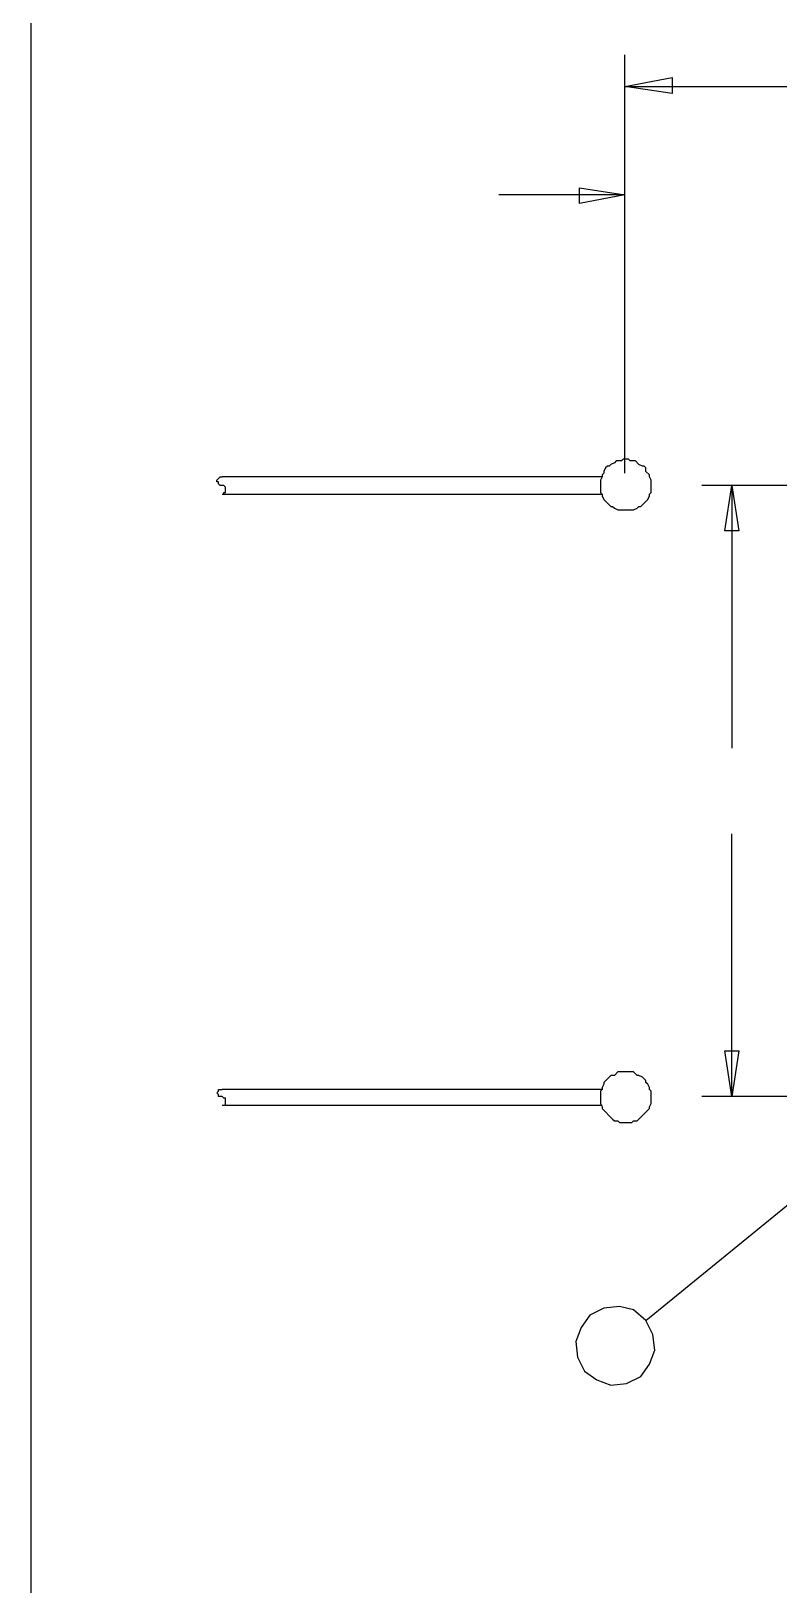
# Model space of a CAD drawing. Extents: x 41 to 1544, y 35 to 1189.
# Drawn here: x 40.6 to 143, y 497.7 to 710.8 of the extents above; entities that cross this region are included whole.
import ezdxf

# ---------------------------------------------------------------- set-up
doc = ezdxf.new("R2010")
doc.units = 0
doc.layers.add('2345-64C-02_Sort_layout', color=7, linetype='CONTINUOUS')

msp = doc.modelspace()

# ---------------------------------------------------------------- linework, layer by layer
at = {"layer": '2345-64C-02_Sort_layout', "color": 7}
for points in [[(40.56, 35.04), (40.56, 1188.72)], [(121.92, 650.16), (121.92, 707.52)], [(121.92, 703.2), (128.4, 704.4), (128.4, 702.24), (121.92, 703.2)], [(121.92, 703.2), (373.2, 703.2)], [(121.92, 688.32), (104.64, 688.32)], [(121.92, 688.32), (115.68, 687.12), (115.68, 689.28), (121.92, 688.32)], [(121.92, 652.08), (121.68, 652.08), (121.44, 651.84), (120.72, 651.84), (120.48, 651.6), (120, 651.36), (119.76, 651.12), (119.52, 651.12), (119.28, 650.88), (119.04, 650.4), (119.04, 650.16), (118.8, 649.92), (118.8, 649.68), (118.56, 649.2), (118.56, 647.52), (118.8, 647.28), (118.8, 647.04), (119.04, 646.56), (120, 645.6), (120.24, 645.6), (120.48, 645.36), (120.96, 645.12), (123.12, 645.12), (123.6, 645.36), (123.84, 645.6), (124.08, 645.6), (125.04, 646.56), (125.28, 647.04), (125.28, 647.28), (125.52, 647.52), (125.52, 649.2), (125.28, 649.68), (125.28, 649.92), (124.8, 650.4), (124.8, 650.88), (124.56, 651.12), (124.32, 651.12), (123.84, 651.36), (123.36, 651.84), (122.64, 651.84), (122.4, 652.08), (121.92, 652.08)], [(66.72, 647.28), (66.96, 647.28), (66.96, 647.52), (67.2, 647.52), (67.2, 648.24), (66.96, 648.48), (66.72, 648.48), (66.48, 648.48), (66.24, 648.72), (66.24, 648.96), (66, 648.96), (66, 649.2), (66.48, 649.68), (66.72, 649.68)], [(118.8, 649.68), (66.72, 649.68)], [(159.84, 648.48), (132.48, 648.48)], [(136.56, 648.48), (137.52, 642.24), (135.6, 642.24), (136.56, 648.48)], [(136.56, 648.48), (136.56, 612.48)], [(66.72, 647.28), (118.8, 647.28)], [(136.56, 564.72), (136.56, 600.72)], [(136.56, 564.72), (135.6, 570.96), (137.52, 570.96), (136.56, 564.72)], [(121.92, 568.08), (120.96, 568.08), (120.48, 567.6), (120, 567.6), (119.04, 566.64), (119.04, 566.4), (118.8, 565.92), (118.8, 565.68), (118.56, 565.44), (118.56, 563.76), (118.8, 563.28), (118.8, 563.04), (120.24, 561.6), (120.48, 561.36), (120.96, 561.36), (121.2, 561.12), (122.88, 561.12), (123.12, 561.36), (123.6, 561.36), (125.28, 563.04), (125.28, 563.28), (125.52, 563.76), (125.52, 565.44), (125.28, 565.68), (125.28, 565.92), (125.04, 566.4), (124.8, 566.64), (124.8, 566.88), (124.32, 567.36), (123.84, 567.6), (123.6, 567.6), (123.12, 568.08), (121.92, 568.08)], [(66.72, 563.52), (67.2, 563.52), (67.2, 564.48), (66.96, 564.48), (66.72, 564.72), (66.24, 564.72), (66.24, 564.96), (66, 565.2), (66.24, 565.44), (66.24, 565.68), (66.72, 565.68)], [(118.8, 565.68), (66.72, 565.68)], [(159.84, 564.72), (132.48, 564.72)], [(66.72, 563.52), (118.8, 563.52)], [(124.8, 534), (158.64, 561.6), (154.56, 556.8), (153.12, 558.48), (158.64, 561.6)], [(118.08, 525.84), (120, 525.12), (122.16, 525.36), (124.08, 526.32), (125.28, 528), (126, 529.92), (125.76, 532.08), (124.8, 534), (123.12, 535.44), (121.2, 535.92), (119.04, 535.68), (117.12, 534.72), (115.92, 533.04), (115.2, 531.12), (115.44, 528.96), (116.4, 527.04), (118.08, 525.84)]]:
    msp.add_lwpolyline(points, dxfattribs=at)

doc.saveas('drawing.dxf')
